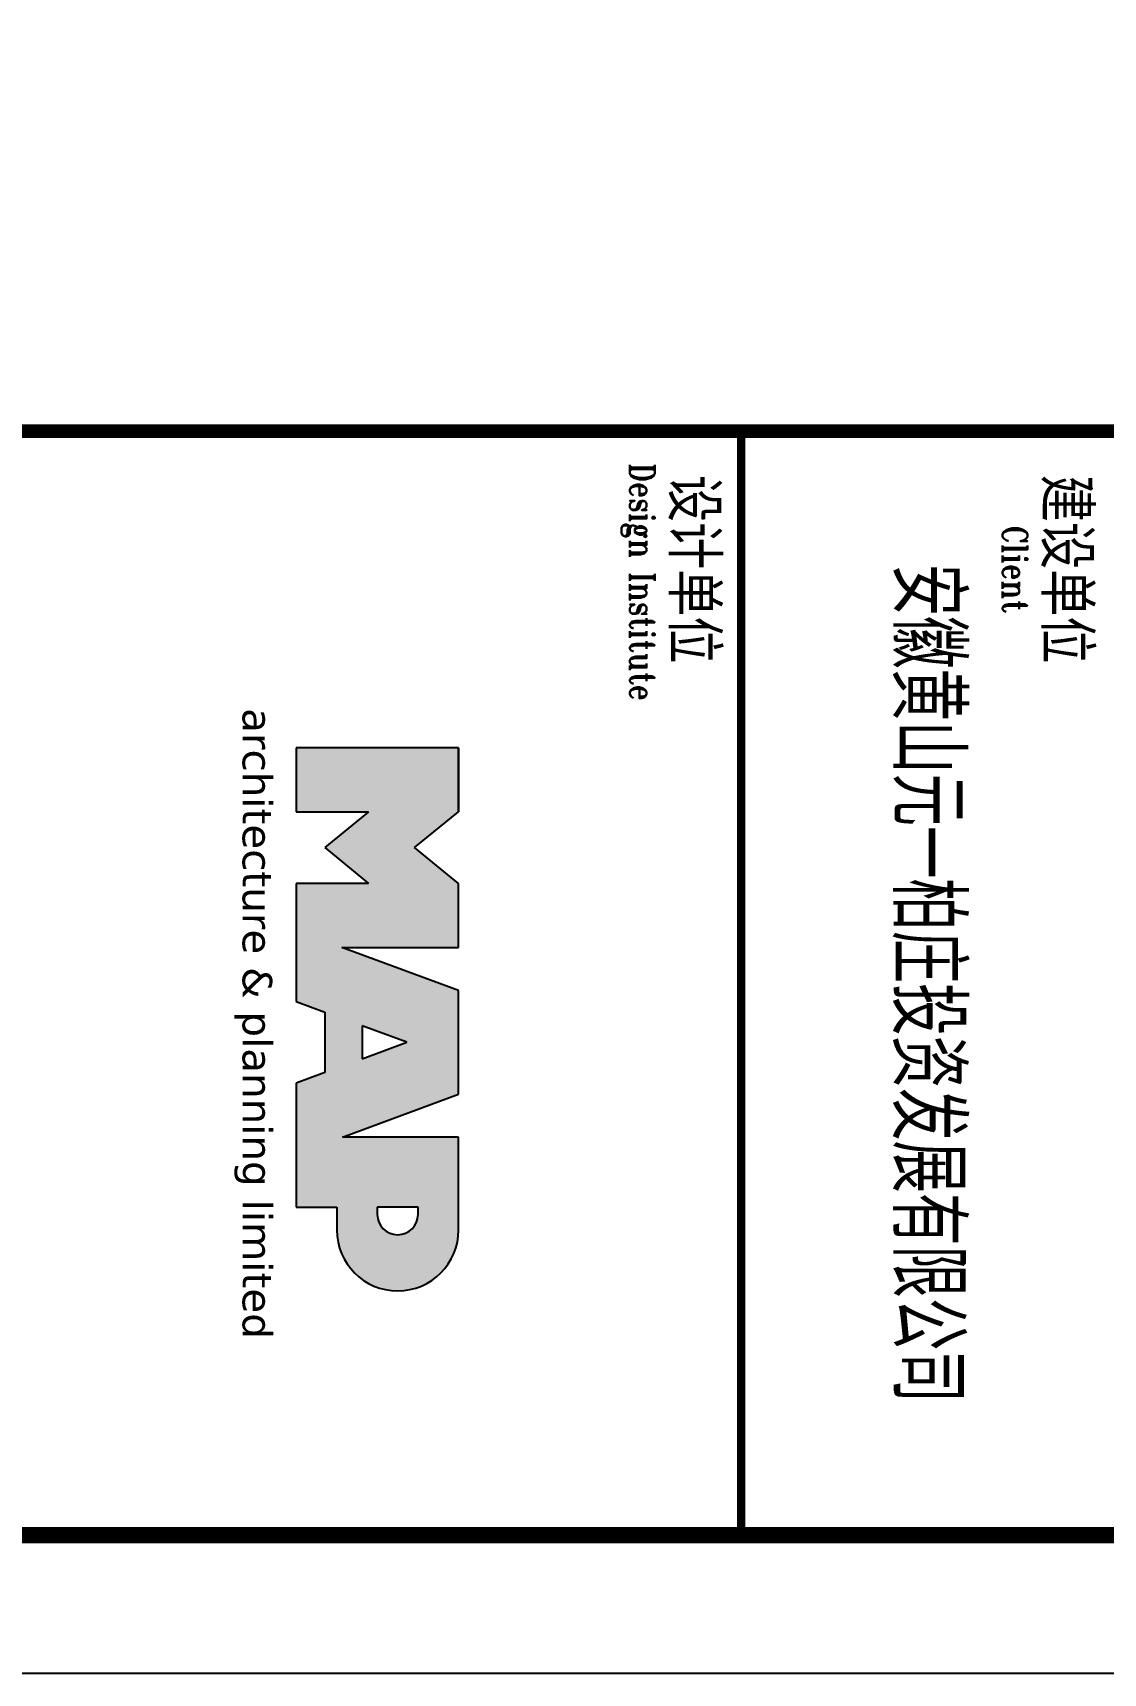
# Model space of a CAD drawing. Extents: x -395226 to -176901, y -140672 to 68263.
# Drawn here: x -259218 to -255341, y 8813 to 14756 of the extents above; entities that cross this region are included whole.
import ezdxf
from ezdxf.enums import TextEntityAlignment as Align

# ---------------------------------------------------------------- set-up
doc = ezdxf.new("R2010")
doc.units = 0
doc.header["$LTSCALE"] = 1000
doc.header["$MEASUREMENT"] = 0
doc.layers.get('0').update_dxf_attribs({"linetype": 'CONTINUOUS'})
doc.layers.add('图框', color=7, linetype='CONTINUOUS')
doc.styles.add('TKZ1_tjhts.shx', font='tjromant.shx', dxfattribs={"bigfont": 'tjhts.shx'})
doc.styles.add('TKZ2_tjkts.shx', font='tjromant.shx', dxfattribs={"bigfont": 'tjkts.shx'})
doc.styles.add('VERDAND', font='verdana.TTF')

# ---------------------------------------------------------------- blocks, each defined once
blk = doc.blocks.new('A$C0731766E')
at = {"linetype": 'ByBlock', "lineweight": -2}
h = blk.add_hatch(color=0, dxfattribs=at)
edge = h.paths.add_edge_path()
edge.add_line((544, 1379), (0, 1379))
edge.add_line((0, 1379), (0, 0))
edge.add_line((0, 0), (544, 0))
edge.add_line((544, 0), (544, 615))
edge.add_line((544, 615), (847, 243))
edge.add_line((847, 243), (1150, 615))
edge.add_line((1150, 615), (1150, 0))
edge.add_line((1150, 0), (2154, 0))
edge.add_line((2154, 0), (2244, 243))
edge.add_line((2244, 243), (2757, 243))
edge.add_line((2757, 243), (2847, 0))
edge.add_line((2847, 0), (3900, 0))
edge.add_line((3900, 0), (3900, 345))
edge.add_line((3900, 345), (4093, 345))
edge.add_arc((4093, 862), 517, 270, 450)
edge.add_line((4093, 1379), (3305, 1379))
edge.add_line((3305, 1379), (3305, 393))
edge.add_line((3305, 393), (2941, 1379))
edge.add_line((2941, 1379), (2060, 1379))
edge.add_line((2060, 1379), (1694, 388))
edge.add_line((1694, 388), (1694, 1379))
edge.add_line((1694, 1379), (1150, 1379))
edge.add_line((1150, 1379), (847, 1006))
edge.add_line((847, 1006), (544, 1379))
edge.add_line((544, 1379), (0, 1379))
edge.add_line((0, 1379), (544, 1379))
edge = h.paths.add_edge_path(flags=16)
edge.add_arc((3961, 862), 173, 270, 450)
edge.add_line((3961, 1035), (3900, 1035))
edge.add_line((3900, 1035), (3900, 689))
edge.add_line((3900, 689), (3961, 689))
h.paths.add_polyline_path([(2500, 939), (2361, 561), (2640, 561)], flags=16)
at = {"color": 0, "linetype": 'ByBlock', "lineweight": -2}
for p, q in [((544, 1379), (0, 1379)), ((0, 1379), (0, 0)), ((544, 1379), (0, 1379)), ((0, 1379), (544, 1379)), ((847, 1006), (544, 1379)), ((1150, 1379), (847, 1006)), ((1694, 1379), (1150, 1379)), ((2060, 1379), (1694, 388)), ((1694, 388), (1694, 1379)), ((2941, 1379), (2060, 1379)), ((3305, 393), (2941, 1379)), ((4093, 1379), (3305, 1379)), ((3305, 1379), (3305, 393)), ((3961, 1035), (3900, 1035)), ((3900, 1035), (3900, 689)), ((2500, 939), (2361, 561)), ((2640, 561), (2500, 939)), ((2500, 939), (2500, 939)), ((544, 0), (544, 615)), ((544, 615), (847, 243)), ((847, 243), (1150, 615)), ((1150, 615), (1150, 0)), ((2361, 561), (2640, 561)), ((3900, 689), (3961, 689)), ((3900, 0), (3900, 345)), ((3900, 345), (4093, 345)), ((2154, 0), (2244, 243)), ((2244, 243), (2757, 243)), ((2757, 243), (2847, 0)), ((0, 0), (544, 0)), ((1150, 0), (2154, 0)), ((2847, 0), (3900, 0))]:
    blk.add_line(p, q, dxfattribs=at)
for centre, radius in [((4093, 862), 517), ((3961, 862), 173)]:
    blk.add_arc(centre, radius, 270, 90, dxfattribs=at)
blk = doc.blocks.new('TJAD_TK_A0')
at = {"layer": '图框'}
blk.add_line((2162, -441.7), (2162, 399.3), dxfattribs=at)
at = {"layer": '图框', "const_width": 1.2}
blk.add_lwpolyline([(2152, -431.7), (2152, 389.3), (998, 389.3), (998, -431.7)], close=True, dxfattribs=at)
at = {"layer": '图框'}
for points, const_width in [([(2072, 389.3), (2072, -431.7)], 1), ([(2072, -17.7), (2152, -17.7)], 0.6)]:
    blk.add_lwpolyline(points, dxfattribs=dict(at, const_width=const_width))
at = {"xscale": 0.008533333340892568, "yscale": 0.008533333340892568, "zscale": 0.008533333340892568}
blk.add_blockref('A$C0731766E', (2094.95, -49.94), dxfattribs=at)
at = {"style": 'VERDAND'}
blk.add_text('architecture & planning limited', height=2.1333, dxfattribs=at).set_placement((2114.92, -52.75), align=Align.MIDDLE_CENTER)
at = {"layer": '图框', "style": 'TKZ2_tjkts.shx'}
for s, p in [('建设单位', (2082, 5.84)), ('设计单位', (2082, -21.16))]:
    blk.add_text(s, height=3.6, dxfattribs=at).set_placement(p, align=Align.MIDDLE_CENTER)
at = {"layer": '图框', "width": 0.8}
for s, height, style, p in [('Client', 1.8, 'TKZ2_tjkts.shx', (2082, 2.14)), ('安徽黄山元一柏庄投资发展有限公司', 5, 'TKZ1_tjhts.shx', (2112, -4.2)), ('Design Institute', 1.8, 'TKZ2_tjkts.shx', (2082.93, -24.86))]:
    blk.add_text(s, height=height, dxfattribs=dict(at, style=style)).set_placement(p, align=Align.MIDDLE_CENTER)

msp = doc.modelspace()

# ---------------------------------------------------------------- block references
at = {"layer": '图框', "xscale": 50, "yscale": 50, "zscale": 50, "rotation": 270}
msp.add_blockref('TJAD_TK_A0', (-255767, 116912.9), dxfattribs=at)

doc.saveas('drawing.dxf')
